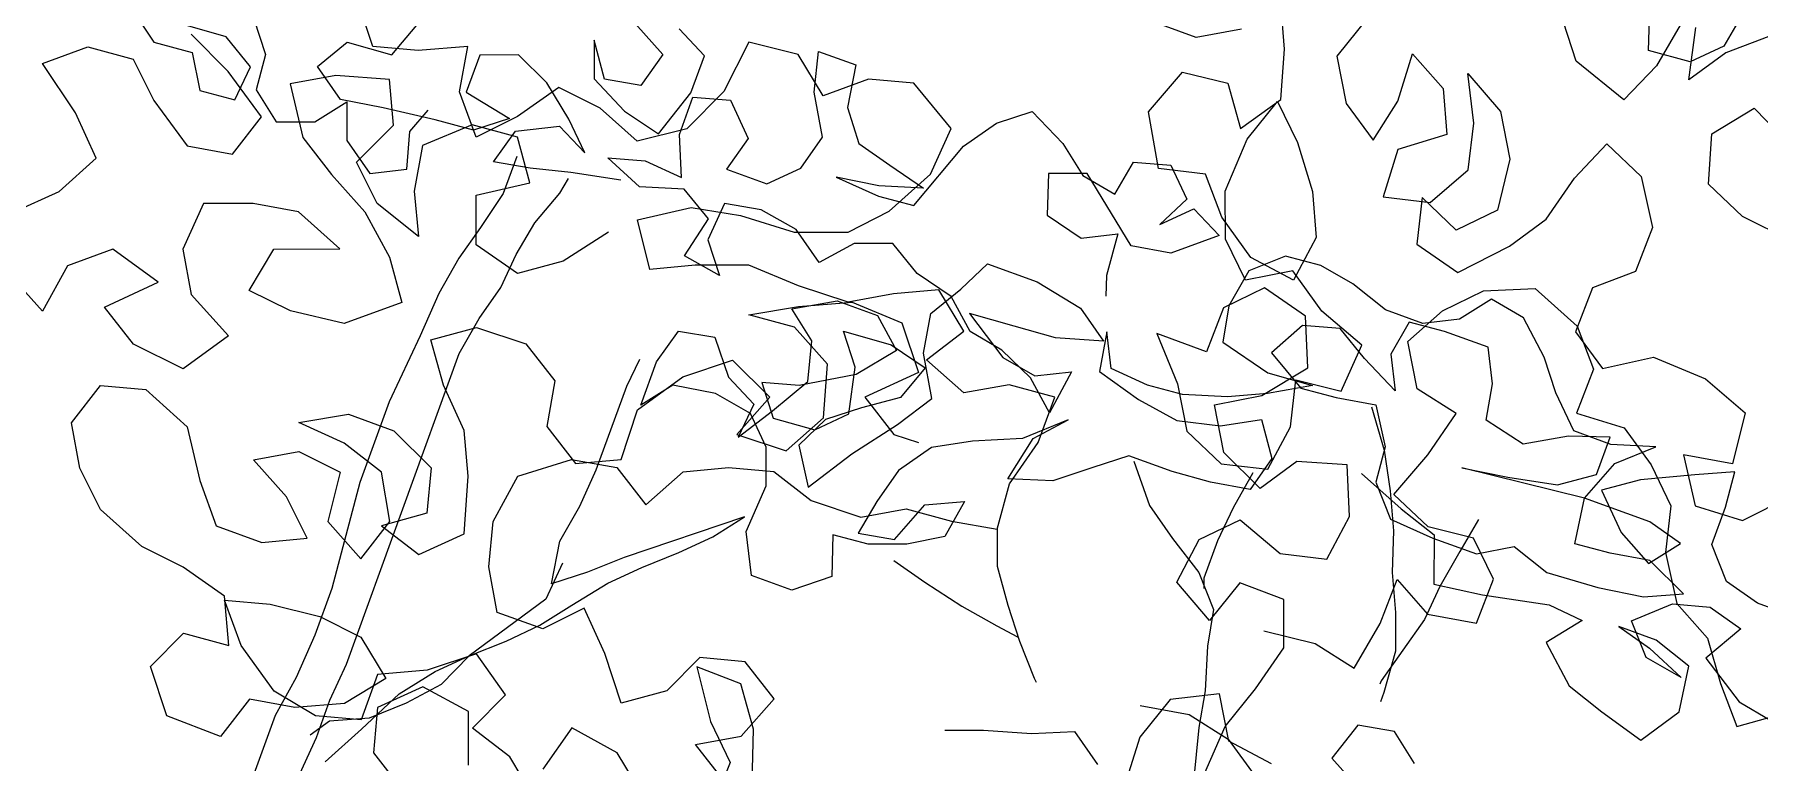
# Model space of a CAD drawing. Header units: millimetres. Extents: x 2622 to 2811, y 687 to 801.
# Drawn here: x 2711.28 to 2711.782, y 773.431 to 773.642 of the extents above; entities that cross this region are included whole.
import ezdxf

# ---------------------------------------------------------------- set-up
doc = ezdxf.new("R2010")
doc.units = ezdxf.units.MM
doc.layers.add('CHIOMA', color=94, linetype='Continuous')
doc.layers.add('tronco', color=36, linetype='Continuous')

msp = doc.modelspace()

# ---------------------------------------------------------------- linework, layer by layer
at = {"layer": 'CHIOMA'}
for p, q in [((2711.30728, 773.65094), (2711.3146, 773.6401)), ((2711.3783, 773.63885), (2711.37348, 773.65327)), ((2711.64355, 773.63809), (2711.64248, 773.65148)), ((2711.33563, 773.64168), (2711.32174, 773.64569)), ((2711.34368, 773.64694), (2711.34705, 773.63651)), ((2711.45467, 773.64553), (2711.46264, 773.6365)), ((2711.61792, 773.64152), (2711.60165, 773.64743)), ((2711.66765, 773.64702), (2711.65881, 773.63607)), ((2711.72849, 773.63461), (2711.7235, 773.64985)), ((2711.74953, 773.63774), (2711.74985, 773.6499)), ((2711.75938, 773.64623), (2711.75179, 773.63323)), ((2711.77688, 773.64828), (2711.77147, 773.63899)), ((2711.33624, 773.6316), (2711.32541, 773.6424)), ((2711.3427, 773.63297), (2711.33563, 773.64168)), ((2711.38386, 773.63645), (2711.39108, 773.64508)), ((2711.44268, 773.64067), (2711.44268, 773.62942)), ((2711.44572, 773.62934), (2711.44268, 773.64067)), ((2711.4748, 773.63618), (2711.4674, 773.64398)), ((2711.63106, 773.64391), (2711.61792, 773.64152)), ((2711.76128, 773.62913), (2711.7633, 773.64439)), ((2711.78454, 773.64177), (2711.77198, 773.63699)), ((2711.28214, 773.63395), (2711.29536, 773.63877)), ((2711.29536, 773.63877), (2711.30859, 773.63518)), ((2711.3146, 773.6401), (2711.32577, 773.63707)), ((2711.32577, 773.63707), (2711.32792, 773.62606)), ((2711.34705, 773.63651), (2711.34435, 773.62624)), ((2711.36217, 773.63307), (2711.37087, 773.64014)), ((2711.37087, 773.64014), (2711.38386, 773.63645)), ((2711.39152, 773.63766), (2711.3783, 773.63885)), ((2711.40595, 773.63887), (2711.39152, 773.63766)), ((2711.40355, 773.62565), (2711.40595, 773.63887)), ((2711.40941, 773.63638), (2711.40547, 773.62553)), ((2711.42066, 773.63639), (2711.40941, 773.63638)), ((2711.42897, 773.62826), (2711.42066, 773.63639)), ((2711.46264, 773.6365), (2711.45632, 773.62754)), ((2711.47087, 773.62533), (2711.4748, 773.63618)), ((2711.48768, 773.64015), (2711.48048, 773.62572)), ((2711.50211, 773.63656), (2711.48768, 773.64015)), ((2711.50933, 773.62454), (2711.50211, 773.63656)), ((2711.50677, 773.6256), (2711.50799, 773.63743)), ((2711.50799, 773.63743), (2711.51884, 773.63349)), ((2711.64256, 773.62345), (2711.64355, 773.63809)), ((2711.65881, 773.63607), (2711.66153, 773.62226)), ((2711.67657, 773.62292), (2711.68087, 773.63674)), ((2711.68087, 773.63674), (2711.68976, 773.62667)), ((2711.76161, 773.63438), (2711.74953, 773.63774)), ((2711.77198, 773.63699), (2711.76128, 773.62913)), ((2711.77147, 773.63899), (2711.76161, 773.63438)), ((2711.29177, 773.61954), (2711.28214, 773.63395)), ((2711.30859, 773.63518), (2711.31461, 773.62316)), ((2711.34586, 773.61838), (2711.33624, 773.6316)), ((2711.33819, 773.62336), (2711.3427, 773.63297)), ((2711.36749, 773.63042), (2711.35427, 773.62801)), ((2711.36891, 773.62346), (2711.36217, 773.63307)), ((2711.38312, 773.62924), (2711.36749, 773.63042)), ((2711.51884, 773.63349), (2711.51638, 773.62108)), ((2711.60402, 773.61984), (2711.61388, 773.63141)), ((2711.61388, 773.63141), (2711.62709, 773.62815)), ((2711.69696, 773.63102), (2711.70647, 773.61991)), ((2711.69865, 773.61659), (2711.69696, 773.63102)), ((2711.74233, 773.6233), (2711.72849, 773.63461)), ((2711.75179, 773.63323), (2711.74233, 773.6233)), ((2711.32792, 773.62606), (2711.33819, 773.62336)), ((2711.34435, 773.62624), (2711.35019, 773.61696)), ((2711.35427, 773.62801), (2711.35789, 773.61238)), ((2711.38433, 773.61601), (2711.38312, 773.62924)), ((2711.40837, 773.61243), (2711.40355, 773.62565)), ((2711.40547, 773.62553), (2711.41805, 773.6179)), ((2711.4324, 773.62688), (2711.42039, 773.61845)), ((2711.43538, 773.61775), (2711.42897, 773.62826)), ((2711.44443, 773.62088), (2711.4324, 773.62688)), ((2711.44268, 773.62942), (2711.45156, 773.62006)), ((2711.45632, 773.62754), (2711.44572, 773.62934)), ((2711.48048, 773.62572), (2711.46967, 773.61489)), ((2711.50916, 773.61245), (2711.50677, 773.6256)), ((2711.52255, 773.62936), (2711.50933, 773.62454)), ((2711.53577, 773.62817), (2711.52255, 773.62936)), ((2711.5466, 773.61496), (2711.53577, 773.62817)), ((2711.62709, 773.62815), (2711.63083, 773.61496)), ((2711.68976, 773.62667), (2711.69082, 773.61327)), ((2711.31461, 773.62316), (2711.32424, 773.60995)), ((2711.36144, 773.61696), (2711.37072, 773.6228)), ((2711.38132, 773.621), (2711.36891, 773.62346)), ((2711.37072, 773.6228), (2711.37073, 773.61155)), ((2711.39644, 773.61756), (2711.38132, 773.621)), ((2711.45525, 773.61127), (2711.44443, 773.62088)), ((2711.46143, 773.61341), (2711.47087, 773.62533)), ((2711.46751, 773.61325), (2711.47144, 773.6241)), ((2711.47144, 773.6241), (2711.48237, 773.6232)), ((2711.48237, 773.6232), (2711.48755, 773.61211)), ((2711.51638, 773.62108), (2711.51976, 773.61065)), ((2711.63083, 773.61496), (2711.64256, 773.62345)), ((2711.6327, 773.61188), (2711.64153, 773.62283)), ((2711.64153, 773.62283), (2711.64733, 773.61089)), ((2711.66153, 773.62226), (2711.66939, 773.61156)), ((2711.66939, 773.61156), (2711.67657, 773.62292)), ((2711.76792, 773.61348), (2711.78027, 773.62093)), ((2711.78027, 773.62093), (2711.79143, 773.60942)), ((2711.29779, 773.60632), (2711.29177, 773.61954)), ((2711.33746, 773.60756), (2711.34586, 773.61838)), ((2711.35019, 773.61696), (2711.36144, 773.61696)), ((2711.37352, 773.60519), (2711.38433, 773.61601)), ((2711.38905, 773.6141), (2711.39438, 773.62035)), ((2711.40717, 773.61604), (2711.39275, 773.61001)), ((2711.40761, 773.61453), (2711.39644, 773.61756)), ((2711.42039, 773.61244), (2711.40717, 773.61604)), ((2711.41805, 773.6179), (2711.40761, 773.61453)), ((2711.42039, 773.61845), (2711.40837, 773.61243)), ((2711.41977, 773.61421), (2711.43259, 773.61569)), ((2711.43259, 773.61569), (2711.43999, 773.60789)), ((2711.43999, 773.60789), (2711.43538, 773.61775)), ((2711.45156, 773.62006), (2711.46143, 773.61341)), ((2711.55016, 773.60985), (2711.55977, 773.61659)), ((2711.55977, 773.61659), (2711.5702, 773.61997)), ((2711.5702, 773.61997), (2711.57908, 773.61061)), ((2711.60695, 773.60336), (2711.60402, 773.61984)), ((2711.69704, 773.60298), (2711.69865, 773.61659)), ((2711.70647, 773.61991), (2711.70919, 773.60611)), ((2711.35789, 773.61238), (2711.36631, 773.60157)), ((2711.37073, 773.61155), (2711.37747, 773.60194)), ((2711.38815, 773.60318), (2711.38905, 773.6141)), ((2711.41345, 773.60525), (2711.41977, 773.61421)), ((2711.42401, 773.59922), (2711.42039, 773.61244)), ((2711.46967, 773.61489), (2711.45525, 773.61127)), ((2711.46809, 773.60076), (2711.46751, 773.61325)), ((2711.48755, 773.61211), (2711.48123, 773.60315)), ((2711.50284, 773.6035), (2711.50916, 773.61245)), ((2711.51976, 773.61065), (2711.52872, 773.60433)), ((2711.54061, 773.60173), (2711.5466, 773.61496)), ((2711.57908, 773.61061), (2711.58491, 773.60133)), ((2711.62635, 773.59681), (2711.6327, 773.61188)), ((2711.64733, 773.61089), (2711.6517, 773.59667)), ((2711.69082, 773.61327), (2711.67661, 773.6089)), ((2711.72796, 773.60059), (2711.73742, 773.61051)), ((2711.73742, 773.61051), (2711.74734, 773.60105)), ((2711.76693, 773.59884), (2711.76792, 773.61348)), ((2711.28699, 773.59669), (2711.29779, 773.60632)), ((2711.32424, 773.60995), (2711.33746, 773.60756)), ((2711.39275, 773.61001), (2711.39036, 773.59679)), ((2711.42019, 773.60689), (2711.41625, 773.59605)), ((2711.44664, 773.6065), (2711.45757, 773.6056)), ((2711.45585, 773.59804), (2711.44664, 773.6065)), ((2711.45757, 773.6056), (2711.46809, 773.60076)), ((2711.53571, 773.59259), (2711.55016, 773.60985)), ((2711.67661, 773.6089), (2711.67232, 773.59508)), ((2711.70919, 773.60611), (2711.70552, 773.59125)), ((2711.36631, 773.60157), (2711.37594, 773.59076)), ((2711.37954, 773.59317), (2711.37352, 773.60519)), ((2711.37747, 773.60194), (2711.38815, 773.60318)), ((2711.42405, 773.60345), (2711.41345, 773.60525)), ((2711.43588, 773.60222), (2711.42405, 773.60345)), ((2711.43268, 773.59622), (2711.43523, 773.60041)), ((2711.45043, 773.60001), (2711.43588, 773.60222)), ((2711.48123, 773.60315), (2711.49298, 773.59889)), ((2711.49298, 773.59889), (2711.50284, 773.6035)), ((2711.51311, 773.60079), (2711.52544, 773.59529)), ((2711.52552, 773.59833), (2711.51311, 773.60079)), ((2711.52859, 773.5909), (2711.54061, 773.60173)), ((2711.52872, 773.60433), (2711.53858, 773.59768)), ((2711.57489, 773.6019), (2711.57457, 773.58974)), ((2711.58615, 773.6019), (2711.57489, 773.6019)), ((2711.58491, 773.60133), (2711.5942, 773.59591)), ((2711.59898, 773.58088), (2711.58615, 773.6019)), ((2711.5942, 773.59591), (2711.59962, 773.6052)), ((2711.59962, 773.6052), (2711.61054, 773.6043)), ((2711.62056, 773.60174), (2711.60695, 773.60336)), ((2711.61054, 773.6043), (2711.61515, 773.59445)), ((2711.62534, 773.58918), (2711.62056, 773.60174)), ((2711.68593, 773.59347), (2711.69704, 773.60298)), ((2711.71975, 773.58861), (2711.72796, 773.60059)), ((2711.74734, 773.60105), (2711.75068, 773.58622)), ((2711.27377, 773.59067), (2711.28699, 773.59669)), ((2711.39036, 773.59679), (2711.39157, 773.58357)), ((2711.40839, 773.5956), (2711.42401, 773.59922)), ((2711.4084, 773.58118), (2711.40839, 773.5956)), ((2711.46891, 773.59739), (2711.45585, 773.59804)), ((2711.47598, 773.58869), (2711.46891, 773.59739)), ((2711.52544, 773.59529), (2711.53571, 773.59259)), ((2711.53858, 773.59768), (2711.52552, 773.59833)), ((2711.62638, 773.58279), (2711.62635, 773.59681)), ((2711.6517, 773.59667), (2711.65277, 773.58328)), ((2711.77685, 773.58938), (2711.76693, 773.59884)), ((2711.32906, 773.59313), (2711.32306, 773.5799)), ((2711.34348, 773.59314), (2711.32906, 773.59313)), ((2711.35671, 773.59075), (2711.34348, 773.59314)), ((2711.36874, 773.57994), (2711.35671, 773.59075)), ((2711.37594, 773.59076), (2711.38316, 773.57755)), ((2711.39157, 773.58357), (2711.37954, 773.59317)), ((2711.45527, 773.58843), (2711.4709, 773.59205)), ((2711.4709, 773.59205), (2711.48532, 773.58966)), ((2711.48066, 773.59313), (2711.47582, 773.58261)), ((2711.49126, 773.59133), (2711.48066, 773.59313)), ((2711.50145, 773.58558), (2711.49126, 773.59133)), ((2711.51658, 773.58488), (2711.52859, 773.5909)), ((2711.61515, 773.59445), (2711.60735, 773.58705)), ((2711.60735, 773.58705), (2711.61721, 773.59165)), ((2711.61721, 773.59165), (2711.62461, 773.58385)), ((2711.67232, 773.59508), (2711.68593, 773.59347)), ((2711.68366, 773.5949), (2711.68205, 773.5813)), ((2711.69358, 773.58545), (2711.68366, 773.5949)), ((2711.70552, 773.59125), (2711.69358, 773.58545)), ((2711.45889, 773.57401), (2711.45527, 773.58843)), ((2711.46901, 773.57792), (2711.47598, 773.58869)), ((2711.48532, 773.58966), (2711.50095, 773.58487)), ((2711.5082, 773.57598), (2711.50145, 773.58558)), ((2711.57457, 773.58974), (2711.58443, 773.58309)), ((2711.63382, 773.57745), (2711.62534, 773.58918)), ((2711.70905, 773.58075), (2711.71975, 773.58861)), ((2711.75068, 773.58622), (2711.74577, 773.57343)), ((2711.79089, 773.58241), (2711.77685, 773.58938)), ((2711.42043, 773.57278), (2711.4084, 773.58118)), ((2711.44686, 773.58482), (2711.43365, 773.57639)), ((2711.47582, 773.58261), (2711.4792, 773.57218)), ((2711.50095, 773.58487), (2711.51658, 773.58488)), ((2711.51838, 773.58149), (2711.5082, 773.57598)), ((2711.52964, 773.58149), (2711.51838, 773.58149)), ((2711.53671, 773.57279), (2711.52964, 773.58149)), ((2711.58443, 773.58309), (2711.59511, 773.58433)), ((2711.59511, 773.58433), (2711.59175, 773.57225)), ((2711.61048, 773.57875), (2711.59898, 773.58088)), ((2711.62461, 773.58385), (2711.61048, 773.57875)), ((2711.63219, 773.57085), (2711.62638, 773.58279)), ((2711.65277, 773.58328), (2711.64621, 773.57089)), ((2711.68205, 773.5813), (2711.69402, 773.57308)), ((2711.69402, 773.57308), (2711.70905, 773.58075)), ((2711.30263, 773.57988), (2711.28941, 773.57506)), ((2711.31586, 773.57028), (2711.30263, 773.57988)), ((2711.32306, 773.5799), (2711.32548, 773.56668)), ((2711.3423, 773.5679), (2711.34951, 773.57992)), ((2711.34951, 773.57992), (2711.36874, 773.57994)), ((2711.38316, 773.57755), (2711.38678, 773.56433)), ((2711.43365, 773.57639), (2711.42043, 773.57278)), ((2711.47211, 773.57523), (2711.45889, 773.57401)), ((2711.4792, 773.57218), (2711.46901, 773.57792)), ((2711.48774, 773.57524), (2711.47211, 773.57523)), ((2711.50217, 773.56924), (2711.48774, 773.57524)), ((2711.54936, 773.5682), (2711.55716, 773.5756)), ((2711.55716, 773.5756), (2711.57162, 773.57035)), ((2711.64392, 773.57787), (2711.63316, 773.57359)), ((2711.64621, 773.57089), (2711.63382, 773.57745)), ((2711.65419, 773.57516), (2711.64392, 773.57787)), ((2711.28221, 773.56183), (2711.27138, 773.57384)), ((2711.28941, 773.57506), (2711.28221, 773.56183)), ((2711.30024, 773.56305), (2711.31586, 773.57028)), ((2711.54657, 773.56614), (2711.53671, 773.57279)), ((2711.57162, 773.57035), (2711.5842, 773.56271)), ((2711.59175, 773.57225), (2711.59159, 773.56617)), ((2711.63316, 773.57359), (2711.62741, 773.5634)), ((2711.64599, 773.57357), (2711.63219, 773.57085)), ((2711.65448, 773.56184), (2711.64599, 773.57357)), ((2711.66347, 773.56975), (2711.65419, 773.57516)), ((2711.74577, 773.57343), (2711.7332, 773.56865)), ((2711.32548, 773.56668), (2711.33631, 773.55467)), ((2711.35433, 773.5619), (2711.3423, 773.5679)), ((2711.5166, 773.56445), (2711.50217, 773.56924)), ((2711.52982, 773.56687), (2711.5166, 773.56445)), ((2711.54304, 773.56808), (2711.52982, 773.56687)), ((2711.54066, 773.56113), (2711.54936, 773.5682)), ((2711.55026, 773.55607), (2711.54304, 773.56808)), ((2711.55208, 773.55596), (2711.54657, 773.56614)), ((2711.63776, 773.5686), (2711.62582, 773.5628)), ((2711.64974, 773.56039), (2711.63776, 773.5686)), ((2711.67301, 773.56219), (2711.66347, 773.56975)), ((2711.68952, 773.56194), (2711.70146, 773.56774)), ((2711.70382, 773.56534), (2711.69454, 773.5595)), ((2711.70146, 773.56774), (2711.71651, 773.5684)), ((2711.7131, 773.55992), (2711.70382, 773.56534)), ((2711.71651, 773.5684), (2711.7287, 773.55751)), ((2711.7332, 773.56865), (2711.72829, 773.55586)), ((2711.30866, 773.55224), (2711.30024, 773.56305)), ((2711.36996, 773.5583), (2711.35433, 773.5619)), ((2711.38678, 773.56433), (2711.36996, 773.5583)), ((2711.48775, 773.56082), (2711.50218, 773.56323)), ((2711.50098, 773.55722), (2711.48775, 773.56082)), ((2711.50024, 773.5625), (2711.51338, 773.56489)), ((2711.50607, 773.55322), (2711.50024, 773.5625)), ((2711.50218, 773.56323), (2711.5178, 773.56445)), ((2711.51338, 773.56489), (2711.52513, 773.56062)), ((2711.5178, 773.56445), (2711.53223, 773.55845)), ((2711.52513, 773.56062), (2711.53064, 773.55044)), ((2711.53853, 773.54962), (2711.54066, 773.56113)), ((2711.55191, 773.56113), (2711.56161, 773.54841)), ((2711.5649, 773.55744), (2711.55191, 773.56113)), ((2711.5842, 773.56271), (2711.59094, 773.55311)), ((2711.62582, 773.5628), (2711.62091, 773.55)), ((2711.62741, 773.5634), (2711.62561, 773.5528)), ((2711.6504, 773.54534), (2711.64974, 773.56039)), ((2711.66605, 773.55198), (2711.65448, 773.56184)), ((2711.68386, 773.55826), (2711.67301, 773.56219)), ((2711.67944, 773.55305), (2711.68952, 773.56194)), ((2711.39521, 773.55352), (2711.40842, 773.55714)), ((2711.40842, 773.55714), (2711.42285, 773.55234)), ((2711.46089, 773.54711), (2711.46721, 773.55607)), ((2711.46721, 773.55607), (2711.47781, 773.55427)), ((2711.51061, 773.54641), (2711.50098, 773.55722)), ((2711.51527, 773.55602), (2711.52916, 773.552)), ((2711.51865, 773.54559), (2711.51527, 773.55602)), ((2711.53223, 773.55845), (2711.53705, 773.54403)), ((2711.53945, 773.54764), (2711.55026, 773.55607)), ((2711.56137, 773.55054), (2711.55208, 773.55596)), ((2711.57697, 773.55408), (2711.5649, 773.55744)), ((2711.59193, 773.55582), (2711.5898, 773.54431)), ((2711.59316, 773.54514), (2711.59193, 773.55582)), ((2711.60646, 773.55532), (2711.61248, 773.5407)), ((2711.62091, 773.55), (2711.60646, 773.55532)), ((2711.64886, 773.55766), (2711.63983, 773.54969)), ((2711.65979, 773.55676), (2711.64886, 773.55766)), ((2711.66686, 773.54806), (2711.65979, 773.55676)), ((2711.67991, 773.55867), (2711.6745, 773.54938)), ((2711.69018, 773.55596), (2711.67991, 773.55867)), ((2711.69454, 773.5595), (2711.68386, 773.55826)), ((2711.70284, 773.55137), (2711.69018, 773.55596)), ((2711.71919, 773.5485), (2711.7131, 773.55992)), ((2711.72829, 773.55586), (2711.73615, 773.54516)), ((2711.7287, 773.55751), (2711.73347, 773.54495)), ((2711.32309, 773.54504), (2711.30866, 773.55224)), ((2711.33631, 773.55467), (2711.32309, 773.54504)), ((2711.39882, 773.5403), (2711.39521, 773.55352)), ((2711.42285, 773.55234), (2711.43128, 773.54153)), ((2711.47781, 773.55427), (2711.48176, 773.5426)), ((2711.50485, 773.54139), (2711.50607, 773.55322)), ((2711.53064, 773.55044), (2711.5189, 773.54345)), ((2711.52916, 773.552), (2711.53902, 773.54535)), ((2711.56967, 773.54241), (2711.56137, 773.55054)), ((2711.59094, 773.55311), (2711.57697, 773.55408)), ((2711.62561, 773.5528), (2711.63876, 773.54393)), ((2711.6601, 773.53856), (2711.66605, 773.55198)), ((2711.68216, 773.53924), (2711.67944, 773.55305)), ((2711.70408, 773.54069), (2711.70284, 773.55137)), ((2711.45219, 773.54004), (2711.45604, 773.54785)), ((2711.4563, 773.53446), (2711.46089, 773.54711)), ((2711.46854, 773.54277), (2711.48296, 773.54759)), ((2711.48296, 773.54759), (2711.49379, 773.53678)), ((2711.50942, 773.53079), (2711.51061, 773.54641)), ((2711.51677, 773.53195), (2711.51865, 773.54559)), ((2711.53902, 773.54535), (2711.5318, 773.53672)), ((2711.54092, 773.53648), (2711.53853, 773.54962)), ((2711.55028, 773.53804), (2711.53945, 773.54764)), ((2711.56161, 773.54841), (2711.5709, 773.54299)), ((2711.60368, 773.5403), (2711.59316, 773.54514)), ((2711.63702, 773.53727), (2711.6504, 773.54534)), ((2711.63983, 773.54969), (2711.64838, 773.53942)), ((2711.67574, 773.5387), (2711.66686, 773.54806)), ((2711.6745, 773.54938), (2711.67574, 773.5387)), ((2711.72256, 773.53807), (2711.71919, 773.5485)), ((2711.73615, 773.54516), (2711.75099, 773.5485)), ((2711.75099, 773.5485), (2711.76605, 773.54215)), ((2711.29065, 773.52938), (2711.29906, 773.54021)), ((2711.29906, 773.54021), (2711.31228, 773.53902)), ((2711.40485, 773.52708), (2711.39882, 773.5403)), ((2711.43128, 773.54153), (2711.42889, 773.52831)), ((2711.45533, 773.53314), (2711.46854, 773.54277)), ((2711.46558, 773.54029), (2711.4563, 773.53446)), ((2711.47799, 773.53784), (2711.46558, 773.54029)), ((2711.48176, 773.5426), (2711.48916, 773.5348)), ((2711.49146, 773.54113), (2711.49483, 773.5307)), ((2711.50239, 773.54023), (2711.49146, 773.54113)), ((2711.49459, 773.53284), (2711.50485, 773.54139)), ((2711.5189, 773.54345), (2711.50239, 773.54023)), ((2711.53705, 773.54403), (2711.52143, 773.53681)), ((2711.5635, 773.54045), (2711.55028, 773.53804)), ((2711.57672, 773.53686), (2711.5635, 773.54045)), ((2711.57518, 773.53223), (2711.56967, 773.54241)), ((2711.5709, 773.54299), (2711.58158, 773.54423)), ((2711.58158, 773.54423), (2711.57518, 773.53223)), ((2711.5898, 773.54431), (2711.60114, 773.53611)), ((2711.61395, 773.53759), (2711.60368, 773.5403)), ((2711.61248, 773.5407), (2711.6152, 773.5269)), ((2711.65174, 773.54025), (2711.6386, 773.53785)), ((2711.63876, 773.54393), (2711.65174, 773.54025)), ((2711.64529, 773.52822), (2711.6469, 773.54183)), ((2711.6469, 773.54183), (2711.6601, 773.53856)), ((2711.70228, 773.53009), (2711.70408, 773.54069)), ((2711.73347, 773.54495), (2711.72856, 773.53215)), ((2711.76605, 773.54215), (2711.77762, 773.53228)), ((2711.31228, 773.53902), (2711.32431, 773.52821)), ((2711.44333, 773.51563), (2711.45219, 773.54004)), ((2711.48818, 773.53209), (2711.47799, 773.53784)), ((2711.49379, 773.53678), (2711.48418, 773.52595)), ((2711.5318, 773.53672), (2711.52046, 773.53367)), ((2711.52143, 773.53681), (2711.52986, 773.526)), ((2711.53098, 773.52883), (2711.54092, 773.53648)), ((2711.57193, 773.52363), (2711.57672, 773.53686)), ((2711.60114, 773.53611), (2711.61223, 773.53003)), ((2711.62702, 773.53694), (2711.61395, 773.53759)), ((2711.62321, 773.53455), (2711.63702, 773.53727)), ((2711.6386, 773.53785), (2711.62702, 773.53694)), ((2711.64838, 773.53942), (2711.65865, 773.53672)), ((2711.65865, 773.53672), (2711.67015, 773.53459)), ((2711.69352, 773.53206), (2711.68216, 773.53924)), ((2711.72775, 773.52698), (2711.72256, 773.53807)), ((2711.35676, 773.52944), (2711.37119, 773.53186)), ((2711.37119, 773.53186), (2711.38441, 773.52707)), ((2711.45053, 773.51871), (2711.45533, 773.53314)), ((2711.48916, 773.5348), (2711.48465, 773.52519)), ((2711.48465, 773.52519), (2711.49459, 773.53284)), ((2711.49278, 773.52224), (2711.48818, 773.53209)), ((2711.49483, 773.5307), (2711.50691, 773.52734)), ((2711.49861, 773.52116), (2711.50942, 773.53079)), ((2711.51003, 773.5303), (2711.50223, 773.5229)), ((2711.50691, 773.52734), (2711.51677, 773.53195)), ((2711.52046, 773.53367), (2711.51003, 773.5303)), ((2711.5806, 773.53026), (2711.56738, 773.52483)), ((2711.57042, 773.52475), (2711.5806, 773.53026)), ((2711.61223, 773.53003), (2711.62497, 773.52848)), ((2711.62593, 773.52074), (2711.62321, 773.53455)), ((2711.62497, 773.52848), (2711.63688, 773.5303)), ((2711.63688, 773.5303), (2711.63993, 773.51896)), ((2711.66892, 773.53401), (2711.67254, 773.52144)), ((2711.67015, 773.53459), (2711.67287, 773.52235)), ((2711.6853, 773.52008), (2711.69352, 773.53206)), ((2711.71304, 773.52311), (2711.70228, 773.53009)), ((2711.72856, 773.53215), (2711.74238, 773.52786)), ((2711.77762, 773.53228), (2711.77395, 773.51743)), ((2711.29307, 773.51616), (2711.29065, 773.52938)), ((2711.32431, 773.52821), (2711.32793, 773.51259)), ((2711.36999, 773.52345), (2711.35676, 773.52944)), ((2711.38441, 773.52707), (2711.39524, 773.51626)), ((2711.40606, 773.51386), (2711.40485, 773.52708)), ((2711.42889, 773.52831), (2711.43731, 773.5175)), ((2711.48418, 773.52595), (2711.49861, 773.52116)), ((2711.51768, 773.52036), (2711.53098, 773.52883)), ((2711.52986, 773.526), (2711.53707, 773.5236)), ((2711.6152, 773.5269), (2711.62512, 773.51744)), ((2711.63873, 773.51583), (2711.64529, 773.52822)), ((2711.72619, 773.5255), (2711.71304, 773.52311)), ((2711.73835, 773.52518), (2711.72619, 773.5255)), ((2711.73859, 773.52305), (2711.72775, 773.52698)), ((2711.73441, 773.51434), (2711.73835, 773.52518)), ((2711.74238, 773.52786), (2711.75025, 773.51716)), ((2711.34355, 773.51861), (2711.35677, 773.52103)), ((2711.35677, 773.52103), (2711.3688, 773.51503)), ((2711.38082, 773.51504), (2711.36999, 773.52345)), ((2711.49279, 773.51098), (2711.49278, 773.52224)), ((2711.50223, 773.5229), (2711.50495, 773.51066)), ((2711.50495, 773.51066), (2711.51768, 773.52036)), ((2711.54085, 773.52218), (2711.53124, 773.51544)), ((2711.55276, 773.524), (2711.54085, 773.52218)), ((2711.56738, 773.52483), (2711.55276, 773.524)), ((2711.56312, 773.51308), (2711.57042, 773.52475)), ((2711.56353, 773.5116), (2711.57193, 773.52363)), ((2711.63647, 773.51026), (2711.62593, 773.52074)), ((2711.67287, 773.52235), (2711.67017, 773.51208)), ((2711.67254, 773.52144), (2711.67436, 773.50953)), ((2711.67544, 773.50851), (2711.6853, 773.52008)), ((2711.75166, 773.5224), (2711.73859, 773.52305)), ((2711.73967, 773.51754), (2711.75166, 773.5224)), ((2711.75972, 773.52007), (2711.76306, 773.50524)), ((2711.77395, 773.51743), (2711.75972, 773.52007)), ((2711.29909, 773.50415), (2711.29307, 773.51616)), ((2711.35318, 773.5078), (2711.34355, 773.51861)), ((2711.3688, 773.51503), (2711.3652, 773.5006)), ((2711.38323, 773.50062), (2711.38082, 773.51504)), ((2711.39524, 773.51626), (2711.39405, 773.50303)), ((2711.42048, 773.51388), (2711.43611, 773.5187)), ((2711.43611, 773.5187), (2711.44933, 773.51631)), ((2711.43731, 773.5175), (2711.45053, 773.51871)), ((2711.44933, 773.51631), (2711.45775, 773.5055)), ((2711.45775, 773.5055), (2711.46856, 773.51512)), ((2711.46856, 773.51512), (2711.48178, 773.51634)), ((2711.48178, 773.51634), (2711.49501, 773.51515)), ((2711.49501, 773.51515), (2711.50583, 773.50674)), ((2711.53124, 773.51544), (2711.52492, 773.50648)), ((2711.58784, 773.51638), (2711.57618, 773.51243)), ((2711.59827, 773.51976), (2711.58784, 773.51638)), ((2711.61093, 773.51516), (2711.59827, 773.51976)), ((2711.6221, 773.51213), (2711.61093, 773.51516)), ((2711.62512, 773.51744), (2711.63873, 773.51583)), ((2711.63993, 773.51896), (2711.63361, 773.51)), ((2711.64717, 773.51812), (2711.63647, 773.51026)), ((2711.66181, 773.51713), (2711.64717, 773.51812)), ((2711.66247, 773.50208), (2711.66181, 773.51713)), ((2711.69522, 773.51628), (2711.70853, 773.5135)), ((2711.73088, 773.50743), (2711.69522, 773.51628)), ((2711.73088, 773.50743), (2711.73967, 773.51754)), ((2711.75025, 773.51716), (2711.75605, 773.50522)), ((2711.77458, 773.5151), (2711.763, 773.51419)), ((2711.77188, 773.50483), (2711.77458, 773.5151)), ((2711.32793, 773.51259), (2711.33275, 773.49937)), ((2711.40487, 773.49703), (2711.40606, 773.51386)), ((2711.41328, 773.50065), (2711.42048, 773.51388)), ((2711.48697, 773.49775), (2711.49279, 773.51098)), ((2711.55993, 773.49838), (2711.56353, 773.5116)), ((2711.57618, 773.51243), (2711.56312, 773.51308)), ((2711.63361, 773.51), (2711.6221, 773.51213)), ((2711.63434, 773.51485), (2711.6286, 773.50466)), ((2711.66597, 773.51462), (2711.67756, 773.50428)), ((2711.67017, 773.51208), (2711.67444, 773.50132)), ((2711.70853, 773.5135), (2711.72307, 773.51129)), ((2711.72307, 773.51129), (2711.73441, 773.51434)), ((2711.74714, 773.51278), (2711.73581, 773.50974)), ((2711.763, 773.51419), (2711.74714, 773.51278)), ((2711.3592, 773.49579), (2711.35318, 773.5078)), ((2711.50583, 773.50674), (2711.52026, 773.50195)), ((2711.52492, 773.50648), (2711.5195, 773.4972)), ((2711.5301, 773.49539), (2711.53888, 773.50551)), ((2711.53888, 773.50551), (2711.55047, 773.50642)), ((2711.55047, 773.50642), (2711.54472, 773.49623)), ((2711.67436, 773.50953), (2711.67527, 773.49795)), ((2711.68536, 773.49905), (2711.67544, 773.50851)), ((2711.7281, 773.49412), (2711.73088, 773.50743)), ((2711.74986, 773.50054), (2711.73088, 773.50743)), ((2711.73581, 773.50974), (2711.74157, 773.49742)), ((2711.75605, 773.50522), (2711.75444, 773.49161)), ((2711.76306, 773.50524), (2711.77688, 773.50095)), ((2711.77688, 773.50095), (2711.79088, 773.50799)), ((2711.31112, 773.49334), (2711.29909, 773.50415)), ((2711.3652, 773.5006), (2711.37483, 773.48979)), ((2711.37483, 773.48979), (2711.38323, 773.50062)), ((2711.39405, 773.50303), (2711.38083, 773.49942)), ((2711.41209, 773.48742), (2711.41328, 773.50065)), ((2711.47719, 773.49618), (2711.48647, 773.50202)), ((2711.52026, 773.50195), (2711.53348, 773.50436)), ((2711.53348, 773.50436), (2711.54671, 773.50077)), ((2711.54671, 773.50077), (2711.55993, 773.49838)), ((2711.61879, 773.49537), (2711.63073, 773.50117)), ((2711.63073, 773.50117), (2711.6423, 773.49131)), ((2711.65591, 773.4897), (2711.66247, 773.50208)), ((2711.67444, 773.50132), (2711.68677, 773.49582)), ((2711.67756, 773.50428), (2711.6871, 773.49672)), ((2711.69999, 773.50125), (2711.69458, 773.49196)), ((2711.75882, 773.49422), (2711.74986, 773.50054)), ((2711.76794, 773.49398), (2711.77188, 773.50483)), ((2711.33275, 773.49937), (2711.34598, 773.49458)), ((2711.34598, 773.49458), (2711.3592, 773.49579)), ((2711.38083, 773.49942), (2711.39166, 773.49101)), ((2711.39166, 773.49101), (2711.40487, 773.49703)), ((2711.48845, 773.48494), (2711.48697, 773.49775)), ((2711.51219, 773.49678), (2711.51187, 773.48462)), ((2711.52246, 773.49408), (2711.51219, 773.49678)), ((2711.5195, 773.4972), (2711.5301, 773.49539)), ((2711.54472, 773.49623), (2711.53372, 773.49408)), ((2711.61222, 773.48298), (2711.61879, 773.49537)), ((2711.69856, 773.49579), (2711.68536, 773.49905)), ((2711.68677, 773.49582), (2711.69943, 773.49123)), ((2711.6871, 773.49672), (2711.68703, 773.48243)), ((2711.70437, 773.48385), (2711.69856, 773.49579)), ((2711.74157, 773.49742), (2711.74954, 773.48838)), ((2711.32315, 773.48734), (2711.31112, 773.49334)), ((2711.53372, 773.49408), (2711.52246, 773.49408)), ((2711.6423, 773.49131), (2711.65591, 773.4897)), ((2711.69943, 773.49123), (2711.71043, 773.49337)), ((2711.71043, 773.49337), (2711.71997, 773.48582)), ((2711.73837, 773.49142), (2711.7281, 773.49412)), ((2711.74987, 773.48929), (2711.73837, 773.49142)), ((2711.74954, 773.48838), (2711.75882, 773.49422)), ((2711.75444, 773.49161), (2711.75778, 773.47678)), ((2711.77222, 773.48322), (2711.76794, 773.49398)), ((2711.33517, 773.47894), (2711.32315, 773.48734)), ((2711.41451, 773.4742), (2711.41209, 773.48742)), ((2711.5002, 773.48067), (2711.48845, 773.48494)), ((2711.71997, 773.48582), (2711.73476, 773.48147)), ((2711.75965, 773.4796), (2711.74987, 773.48929)), ((2711.51187, 773.48462), (2711.5002, 773.48067)), ((2711.62173, 773.47188), (2711.61222, 773.48298)), ((2711.63057, 773.48283), (2711.62173, 773.47188)), ((2711.64336, 773.47791), (2711.63057, 773.48283)), ((2711.67142, 773.47098), (2711.67633, 773.48377)), ((2711.67633, 773.48377), (2711.68522, 773.4737)), ((2711.68883, 773.48177), (2711.68432, 773.47216)), ((2711.68703, 773.48243), (2711.70124, 773.47932)), ((2711.69945, 773.47105), (2711.70437, 773.48385)), ((2711.73476, 773.48147), (2711.74807, 773.47869)), ((2711.78118, 773.4769), (2711.77222, 773.48322)), ((2711.33639, 773.46452), (2711.33517, 773.47894)), ((2711.33517, 773.47774), (2711.3484, 773.47655)), ((2711.33999, 773.46452), (2711.33517, 773.47774)), ((2711.3484, 773.47655), (2711.36283, 773.47296)), ((2711.43975, 773.47543), (2711.42774, 773.46941)), ((2711.44577, 773.46221), (2711.43975, 773.47543)), ((2711.6434, 773.46389), (2711.64336, 773.47791)), ((2711.70124, 773.47932), (2711.72063, 773.47637)), ((2711.72063, 773.47637), (2711.73025, 773.47186)), ((2711.74454, 773.47178), (2711.75653, 773.47664)), ((2711.74807, 773.47869), (2711.75965, 773.4796)), ((2711.75653, 773.47664), (2711.76746, 773.47574)), ((2711.75778, 773.47678), (2711.76667, 773.4667)), ((2711.76746, 773.47574), (2711.77642, 773.46942)), ((2711.36283, 773.47296), (2711.37485, 773.46696)), ((2711.42774, 773.46941), (2711.41451, 773.4742)), ((2711.66383, 773.45797), (2711.67142, 773.47098)), ((2711.68522, 773.4737), (2711.69945, 773.47105)), ((2711.73025, 773.47186), (2711.71973, 773.46544)), ((2711.74085, 773.47006), (2711.7498, 773.46374)), ((2711.75169, 773.46612), (2711.74085, 773.47006)), ((2711.74882, 773.46103), (2711.74454, 773.47178)), ((2711.31356, 773.45849), (2711.32316, 773.46811)), ((2711.32316, 773.46811), (2711.33639, 773.46452)), ((2711.37485, 773.46696), (2711.38207, 773.45494)), ((2711.63762, 773.46883), (2711.65247, 773.46516)), ((2711.65247, 773.46516), (2711.66383, 773.45797)), ((2711.71973, 773.46544), (2711.7264, 773.4528)), ((2711.76123, 773.45857), (2711.75169, 773.46612)), ((2711.77642, 773.46942), (2711.76615, 773.46087)), ((2711.76667, 773.4667), (2711.77041, 773.45352)), ((2711.34962, 773.45131), (2711.33999, 773.46452)), ((2711.40851, 773.46218), (2711.39409, 773.45736)), ((2711.41694, 773.45017), (2711.40851, 773.46218)), ((2711.4506, 773.44779), (2711.44577, 773.46221)), ((2711.47342, 773.46104), (2711.46381, 773.45141)), ((2711.48664, 773.45985), (2711.47342, 773.46104)), ((2711.49507, 773.44904), (2711.48664, 773.45985)), ((2711.63519, 773.45192), (2711.6434, 773.46389)), ((2711.75901, 773.45528), (2711.74882, 773.46103)), ((2711.7498, 773.46374), (2711.75901, 773.45528)), ((2711.76615, 773.46087), (2711.77586, 773.44814)), ((2711.31838, 773.44407), (2711.31356, 773.45849)), ((2711.38207, 773.45494), (2711.37006, 773.44772)), ((2711.37967, 773.45614), (2711.37487, 773.44292)), ((2711.39409, 773.45736), (2711.37967, 773.45614)), ((2711.47256, 773.45834), (2711.47652, 773.44247)), ((2711.48535, 773.45342), (2711.47256, 773.45834)), ((2711.57071, 773.45508), (2711.57129, 773.45385)), ((2711.75844, 773.44526), (2711.76123, 773.45857)), ((2711.36165, 773.44411), (2711.34962, 773.45131)), ((2711.39289, 773.45255), (2711.37968, 773.44653)), ((2711.40612, 773.44535), (2711.39289, 773.45255)), ((2711.40733, 773.44054), (2711.41694, 773.45017)), ((2711.46381, 773.45141), (2711.4506, 773.44779)), ((2711.4891, 773.44024), (2711.48535, 773.45342)), ((2711.62471, 773.4505), (2711.61029, 773.44881)), ((2711.62743, 773.4367), (2711.62471, 773.4505)), ((2711.62635, 773.44097), (2711.63519, 773.45192)), ((2711.7264, 773.4528), (2711.73593, 773.44524)), ((2711.77041, 773.45352), (2711.77519, 773.44096)), ((2711.34241, 773.4489), (2711.33401, 773.43807)), ((2711.35564, 773.4465), (2711.34241, 773.4489)), ((2711.37006, 773.44772), (2711.35564, 773.4465)), ((2711.37968, 773.44653), (2711.37849, 773.4333)), ((2711.40614, 773.42972), (2711.40612, 773.44535)), ((2711.48546, 773.43821), (2711.49507, 773.44904)), ((2711.61029, 773.44881), (2711.60145, 773.43786)), ((2711.6016, 773.44708), (2711.61583, 773.44444)), ((2711.73593, 773.44524), (2711.74727, 773.43703)), ((2711.74727, 773.43703), (2711.75844, 773.44526)), ((2711.77519, 773.44096), (2711.78837, 773.4447)), ((2711.77586, 773.44814), (2711.78514, 773.44273)), ((2711.33401, 773.43807), (2711.31838, 773.44407)), ((2711.37487, 773.44292), (2711.36165, 773.44411)), ((2711.41816, 773.43214), (2711.40733, 773.44054)), ((2711.43618, 773.44057), (2711.42777, 773.42854)), ((2711.44941, 773.43337), (2711.43618, 773.44057)), ((2711.47652, 773.44247), (2711.48232, 773.43053)), ((2711.48873, 773.42457), (2711.4891, 773.44024)), ((2711.54476, 773.43995), (2711.55601, 773.43996)), ((2711.55601, 773.43996), (2711.56998, 773.43898)), ((2711.61583, 773.44444), (2711.62719, 773.43726)), ((2711.62041, 773.42755), (2711.62635, 773.44097)), ((2711.66495, 773.44134), (2711.6574, 773.4318)), ((2711.67555, 773.43954), (2711.66495, 773.44134)), ((2711.47224, 773.43579), (2711.48546, 773.43821)), ((2711.48067, 773.42498), (2711.47224, 773.43579)), ((2711.56998, 773.43898), (2711.58247, 773.43956)), ((2711.58247, 773.43956), (2711.58921, 773.42995)), ((2711.60145, 773.43786), (2711.59716, 773.42404)), ((2711.62719, 773.43726), (2711.63505, 773.42656)), ((2711.63982, 773.43013), (2711.62743, 773.4367)), ((2711.68139, 773.43026), (2711.67555, 773.43954)), ((2711.37849, 773.4333), (2711.38691, 773.42249)), ((2711.42538, 773.42012), (2711.41816, 773.43214)), ((2711.45663, 773.42135), (2711.44941, 773.43337)), ((2711.48232, 773.43053), (2711.48007, 773.42496)), ((2711.6574, 773.4318), (2711.66537, 773.42277))]:
    msp.add_line(p, q, dxfattribs=at)
at = {"layer": 'tronco'}
for p, q in [((2711.41625, 773.59605), (2711.4096, 773.58618)), ((2711.42546, 773.58759), (2711.43268, 773.59622)), ((2711.4096, 773.58618), (2711.40328, 773.57723)), ((2711.42004, 773.5783), (2711.42546, 773.58759)), ((2711.40328, 773.57723), (2711.39754, 773.56703)), ((2711.41553, 773.56869), (2711.42004, 773.5783)), ((2711.39754, 773.56703), (2711.39204, 773.55471)), ((2711.40921, 773.55973), (2711.41553, 773.56869)), ((2711.40346, 773.54954), (2711.40921, 773.55973)), ((2711.39204, 773.55471), (2711.38302, 773.53548)), ((2711.37066, 773.45915), (2711.40346, 773.54954)), ((2711.38302, 773.53548), (2711.37449, 773.51198)), ((2711.43849, 773.50511), (2711.44333, 773.51563)), ((2711.59975, 773.5182), (2711.60428, 773.5053)), ((2711.37449, 773.51198), (2711.36637, 773.48116)), ((2711.43275, 773.49492), (2711.43849, 773.50511)), ((2711.60428, 773.5053), (2711.61102, 773.49569)), ((2711.48647, 773.50202), (2711.45148, 773.49017)), ((2711.6286, 773.50466), (2711.62409, 773.49504)), ((2711.43029, 773.48252), (2711.43275, 773.49492)), ((2711.46734, 773.49158), (2711.47719, 773.49618)), ((2711.56, 773.49886), (2711.56001, 773.48761)), ((2711.61102, 773.49569), (2711.61867, 773.48576)), ((2711.62409, 773.49504), (2711.62015, 773.4842)), ((2711.67527, 773.49795), (2711.67495, 773.48579)), ((2711.45148, 773.49017), (2711.44072, 773.48589)), ((2711.45658, 773.4873), (2711.46734, 773.49158)), ((2711.69458, 773.49196), (2711.68883, 773.48177)), ((2711.43349, 773.48852), (2711.42865, 773.478)), ((2711.44072, 773.48589), (2711.43029, 773.48252)), ((2711.44672, 773.48269), (2711.45658, 773.4873)), ((2711.52994, 773.48932), (2711.5389, 773.48299)), ((2711.56001, 773.48761), (2711.56306, 773.47627)), ((2711.61867, 773.48576), (2711.62295, 773.475)), ((2711.67495, 773.48579), (2711.67586, 773.47421)), ((2711.36637, 773.48116), (2711.36145, 773.4676)), ((2711.43621, 773.47628), (2711.44672, 773.48269)), ((2711.5389, 773.48299), (2711.54966, 773.47602)), ((2711.62015, 773.4842), (2711.62007, 773.48116)), ((2711.42865, 773.478), (2711.40631, 773.46155)), ((2711.42693, 773.47044), (2711.43621, 773.47628)), ((2711.54966, 773.47602), (2711.55986, 773.47027)), ((2711.56306, 773.47627), (2711.56643, 773.46584)), ((2711.62295, 773.475), (2711.62115, 773.4644)), ((2711.79293, 773.47264), (2711.78118, 773.4769)), ((2711.41707, 773.46583), (2711.42693, 773.47044)), ((2711.55986, 773.47027), (2711.56586, 773.46707)), ((2711.68432, 773.47216), (2711.67168, 773.45424)), ((2711.67586, 773.47421), (2711.67586, 773.46295)), ((2711.36145, 773.4676), (2711.35595, 773.45528)), ((2711.40631, 773.46155), (2711.41707, 773.46583)), ((2711.56643, 773.46584), (2711.57071, 773.45508)), ((2711.39646, 773.45695), (2711.40631, 773.46155)), ((2711.40631, 773.46155), (2711.39818, 773.45325)), ((2711.62115, 773.4644), (2711.6205, 773.45133)), ((2711.67586, 773.46295), (2711.6725, 773.45087)), ((2711.35595, 773.45528), (2711.34988, 773.44418)), ((2711.36582, 773.44863), (2711.37066, 773.45915)), ((2711.38594, 773.45053), (2711.39646, 773.45695)), ((2711.37502, 773.44017), (2711.38594, 773.45053)), ((2711.39818, 773.45325), (2711.388, 773.44774)), ((2711.6205, 773.45133), (2711.6187, 773.44073)), ((2711.67168, 773.45424), (2711.67135, 773.45334)), ((2711.6725, 773.45087), (2711.67152, 773.44816)), ((2711.36188, 773.43778), (2711.36582, 773.44863)), ((2711.388, 773.44774), (2711.37724, 773.44346)), ((2711.34988, 773.44418), (2711.33381, 773.39989)), ((2711.36566, 773.44255), (2711.36007, 773.43844)), ((2711.36443, 773.43072), (2711.37502, 773.44017)), ((2711.37724, 773.44346), (2711.36566, 773.44255)), ((2711.6187, 773.44073), (2711.61706, 773.42496)), ((2711.35704, 773.42726), (2711.36188, 773.43778))]:
    msp.add_line(p, q, dxfattribs=at)

doc.saveas('drawing.dxf')
